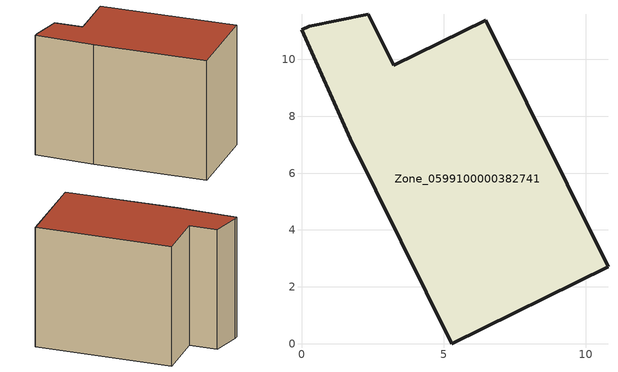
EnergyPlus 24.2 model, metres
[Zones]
Zone_0599100000382741
 floor ground (C_G): 3.24,9.79 6.47,11.38 10.78,2.7 5.29,0 1.72,7.21 0,11.04 0.27,11.17 2.35,11.59 z0
 wall outside (C_F): 1.72,7.21 5.29,0 10.78,2.7 6.47,11.38 3.24,9.79 2.35,11.59 0.27,11.17 0,11.04 1.72,7.21 z0:8.81
 roof outside (C_R): 2.35,11.59 0.27,11.17 0,11.04 1.72,7.21 5.29,0 10.78,2.7 6.47,11.38 3.24,9.79 z8.81
[BUILDING]
Pand.0599100000382741: North Axis=0; Terrain=City; Loads Convergence Tolerance Value=0.04; Temperature Convergence Tolerance Value=0.4; Solar Distribution=FullExterior; Maximum Number of Warmup Days=25; Minimum Number of Warmup Days=1
[Site:Location]
Rotterdam.The.Hague.AP_ZH_NLD Design_Conditions: Latitude=51.96; Longitude=4.45; Time Zone=1; Elevation=-4.5
[SITE:GROUNDTEMPERATURE:BUILDINGSURFACE]
18, 18, 18, 18, 18, 18, 18, 18, 18, 18, 18, 18
[MATERIAL] Thermal Absorptance=0.9; Solar Absorptance=0.7; Visible Absorptance=0.7
Name | Roughness | Thickness | Conductivity | Density | Specific Heat
G.TC.1992-2005 | MediumSmooth | 0.15 | 0.06 | 540 | 1210
F.TC.1992-2005 | Rough | 0.3 | 0.12 | 1920 | 840
R.TC.1992-2005 | MediumRough | 0.2 | 0.08 | 1500 | 1000
[CONSTRUCTION]
C_G: G.TC.1992-2005
C_F: F.TC.1992-2005
C_R: R.TC.1992-2005
[ZONE]
Zone_0599100000382741: Type=1; Multiplier=1; Ceiling Height=Autocalculate; Volume=Autocalculate; Floor Area=autocalculate; Part of Total Floor Area=Yes
[ZONEINFILTRATION:DESIGNFLOWRATE]
Infil_Zone_0599100000382741: Zone or ZoneList or Space or SpaceList=Zone_0599100000382741; Schedule=AlwaysOn; Design Flow Rate Calculation Method=Flow/Area; Flow Rate per Floor Area=0.0015; Constant Term Coefficient=1; Temperature Term Coefficient=0; Velocity Term Coefficient=0; Velocity Squared Term Coefficient=0
[HVACTEMPLATE:ZONE:IDEALLOADSAIRSYSTEM]
Zone_0599100000382741: Maximum Heating Supply Air Temperature=50; Minimum Cooling Supply Air Temperature=13; Maximum Heating Supply Air Humidity Ratio=0.0156; Minimum Cooling Supply Air Humidity Ratio=0.0077; Heating Limit=NoLimit; Cooling Limit=NoLimit; Dehumidification Control Type=ConstantSensibleHeatRatio; Cooling Sensible Heat Ratio=0.7; Dehumidification Setpoint=60; Humidification Control Type=None; Humidification Setpoint=30; Outdoor Air Method=None; Outdoor Air Flow Rate per Person=0.00944; Outdoor Air Flow Rate per Zone Floor Area=0; Outdoor Air Flow Rate per Zone=0; Demand Controlled Ventilation Type=None; Outdoor Air Economizer Type=NoEconomizer; Heat Recovery Type=None; Sensible Heat Recovery Effectiveness=0.7; Latent Heat Recovery Effectiveness=0.65
[ZONECONTROL:THERMOSTAT]
ThermostatControl_Zone_0599100000382741: Zone or ZoneList=Zone_0599100000382741; Control Type Schedule=DualSetpointControlType; Control 1=Thermostat_Zone_0599100000382741; Temperature Difference Between Cutout And Setpoint=0
[THERMOSTATSETPOINT:DUALSETPOINT]
Thermostat_Zone_0599100000382741: Heating Setpoint Temperature Schedule=HeatingSetpoint_Zone_0599100000382741; Cooling Setpoint Temperature Schedule=CoolingSetpoint_Zone_0599100000382741
[SCHEDULE:COMPACT]
HeatingSetpoint_Zone_0599100000382741: Through: 12/31, For: AllDays, Until: 24:00, 21
CoolingSetpoint_Zone_0599100000382741: Through: 12/31, For: AllDays, Until: 24:00, 24
DualSetpointControlType: Through: 12/31, For: AllDays, Until: 24:00, 4
AlwaysOn: Through: 12/31, For: AllDays, Until: 24:00, 1
